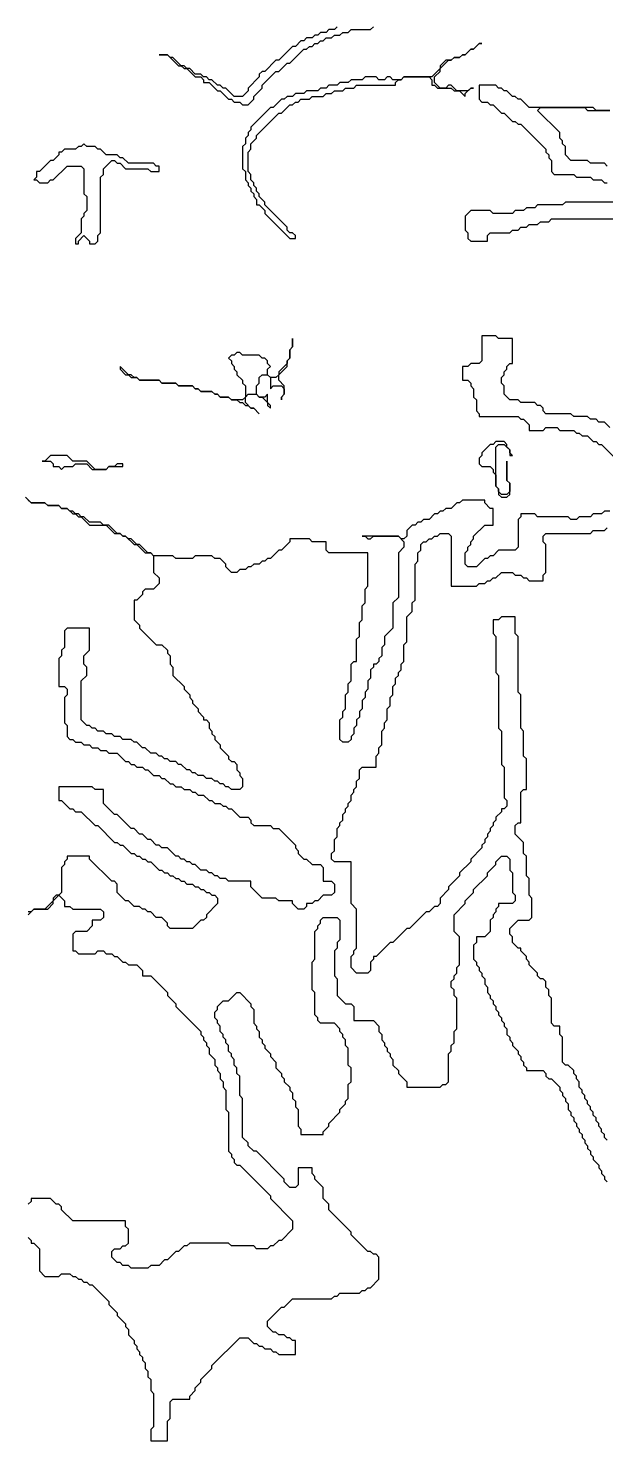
# Model space of a CAD drawing. Header units: metres. Extents: x 0 to 100, y 0 to 141.
# Drawn here: x 69.68 to 74.86, y 0.03 to 12.71 of the extents above; entities that cross this region are included whole.
import ezdxf

# ---------------------------------------------------------------- set-up
doc = ezdxf.new("R2010")
doc.units = ezdxf.units.M

msp = doc.modelspace()

# ---------------------------------------------------------------- linework, layer by layer
for points in [[(72.45, 12.725), (72.425, 12.7), (72.375, 12.7), (72.35, 12.675), (72.3, 12.675), (72.275, 12.65), (72.25, 12.65), (72.225, 12.625), (72.175, 12.625), (72.15, 12.6), (72.125, 12.6), (72.075, 12.55), (72.05, 12.55), (71.925, 12.425), (71.9, 12.425), (71.8, 12.325), (71.775, 12.325), (71.75, 12.3), (71.75, 12.275), (71.65, 12.175), (71.65, 12.15), (71.6, 12.1), (71.525, 12.1), (71.45, 12.175), (71.425, 12.175), (71.4, 12.2), (71.375, 12.2), (71.325, 12.25), (71.3, 12.25), (71.275, 12.275), (71.25, 12.275), (71.225, 12.3), (71.175, 12.3), (71.125, 12.35), (71.1, 12.35), (71.075, 12.375), (71.05, 12.375), (70.975, 12.45), (70.95, 12.45), (70.925, 12.475), (70.85, 12.475), (70.925, 12.475), (71.025, 12.375), (71.05, 12.375), (71.075, 12.35), (71.1, 12.35), (71.175, 12.275), (71.225, 12.275), (71.25, 12.25), (71.25, 12.225), (71.3, 12.225), (71.375, 12.15), (71.4, 12.15), (71.475, 12.075), (71.5, 12.075), (71.525, 12.05), (71.575, 12.05), (71.6, 12.025), (71.65, 12.025), (71.7, 12.075), (71.7, 12.1), (71.775, 12.175), (71.775, 12.2), (71.9, 12.325), (71.925, 12.325), (72, 12.4), (72.025, 12.4), (72.15, 12.525), (72.175, 12.525), (72.2, 12.55), (72.225, 12.55), (72.25, 12.575), (72.275, 12.575), (72.3, 12.6), (72.325, 12.6), (72.35, 12.625), (72.4, 12.625), (72.425, 12.65), (72.475, 12.65), (72.5, 12.675), (72.55, 12.675), (72.575, 12.7), (72.75, 12.7), (72.775, 12.725)], [(74.9, 11.975), (74.775, 11.975), (74.75, 12), (74.175, 12), (74.1, 12.075), (74.075, 12.075), (74.05, 12.1), (74.025, 12.1), (73.975, 12.15), (73.95, 12.15), (73.925, 12.175), (73.9, 12.175), (73.875, 12.2), (73.725, 12.2), (73.725, 12.075), (73.75, 12.05), (73.8, 12.05), (73.825, 12.025), (73.85, 12.025), (73.925, 11.95), (73.95, 11.95), (74.025, 11.875), (74.05, 11.875), (74.075, 11.85), (74.1, 11.85), (74.325, 11.625), (74.325, 11.6), (74.35, 11.575), (74.35, 11.55), (74.375, 11.525), (74.375, 11.425), (74.4, 11.4), (74.575, 11.4), (74.6, 11.375), (74.725, 11.375), (74.75, 11.35), (74.825, 11.35), (74.85, 11.325), (74.875, 11.325)], [(74.875, 11.475), (74.85, 11.5), (74.725, 11.5), (74.7, 11.525), (74.55, 11.525), (74.5, 11.575), (74.5, 11.65), (74.475, 11.675), (74.475, 11.7), (74.45, 11.725), (74.45, 11.775), (74.25, 11.975), (74.275, 12), (74.675, 12), (74.7, 11.975), (74.9, 11.975)], [(75.025, 11.15), (74.5, 11.15), (74.475, 11.125), (74.25, 11.125), (74.225, 11.1), (74.15, 11.1), (74.125, 11.075), (74.05, 11.075), (74.025, 11.05), (73.85, 11.05), (73.825, 11.075), (73.65, 11.075), (73.6, 11.025), (73.6, 10.9), (73.625, 10.875), (73.625, 10.825), (73.65, 10.8), (73.8, 10.8), (73.8, 10.85), (73.825, 10.875), (74, 10.875), (74.025, 10.9), (74.075, 10.9), (74.1, 10.925), (74.15, 10.925), (74.175, 10.95), (74.25, 10.95), (74.275, 10.975), (74.35, 10.975), (74.375, 11), (75.1, 11)], [(74.9, 9.125), (74.85, 9.175), (74.8, 9.175), (74.775, 9.2), (74.725, 9.2), (74.7, 9.225), (74.575, 9.225), (74.55, 9.25), (74.325, 9.25), (74.3, 9.275), (74.3, 9.3), (74.275, 9.325), (74.25, 9.325), (74.225, 9.35), (74.1, 9.35), (74.075, 9.375), (74, 9.375), (73.95, 9.425), (73.95, 9.5), (73.925, 9.525), (73.925, 9.575), (73.95, 9.6), (73.95, 9.625), (73.975, 9.65), (73.975, 9.675), (74, 9.7), (74.025, 9.7), (74.025, 9.925), (73.9, 9.925), (73.875, 9.95), (73.75, 9.95), (73.75, 9.725), (73.725, 9.7), (73.65, 9.7), (73.625, 9.675), (73.575, 9.675), (73.575, 9.55), (73.625, 9.55), (73.65, 9.525), (73.65, 9.5), (73.675, 9.475), (73.675, 9.4), (73.7, 9.375), (73.7, 9.275), (73.725, 9.25), (73.725, 9.225), (74.075, 9.225), (74.1, 9.2), (74.125, 9.2), (74.175, 9.15), (74.175, 9.1), (74.3, 9.1), (74.325, 9.125), (74.425, 9.125), (74.45, 9.1), (74.575, 9.1), (74.6, 9.075), (74.625, 9.075), (74.65, 9.05), (74.7, 9.05), (74.75, 9), (74.775, 9), (74.8, 8.975), (74.825, 8.975), (75.05, 8.75)], [(74.9, 8.375), (74.85, 8.375), (74.825, 8.35), (74.75, 8.35), (74.725, 8.325), (74.625, 8.325), (74.6, 8.3), (74.55, 8.3), (74.525, 8.325), (74.25, 8.325), (74.225, 8.35), (74.1, 8.35), (74.1, 8.325), (74.075, 8.3), (74.075, 8.05), (74.05, 8.025), (73.9, 8.025), (73.85, 7.975), (73.825, 7.975), (73.8, 7.95), (73.775, 7.95), (73.7, 7.875), (73.625, 7.875), (73.6, 7.9), (73.6, 8), (73.625, 8.025), (73.625, 8.05), (73.65, 8.075), (73.65, 8.1), (73.675, 8.125), (73.675, 8.15), (73.775, 8.25), (73.85, 8.25), (73.85, 8.4), (73.825, 8.4), (73.775, 8.45), (73.775, 8.475), (73.575, 8.475), (73.55, 8.45), (73.525, 8.45), (73.475, 8.4), (73.425, 8.4), (73.4, 8.375), (73.375, 8.375), (73.35, 8.35), (73.325, 8.35), (73.275, 8.3), (73.225, 8.3), (73.2, 8.275), (73.175, 8.275), (73.15, 8.25), (73.125, 8.25), (73.075, 8.2), (73.075, 8.15), (73.05, 8.125), (73.025, 8.125), (73, 8.15), (72.675, 8.15), (72.7, 8.15), (72.725, 8.125), (72.75, 8.125), (72.775, 8.15), (73, 8.15), (73.05, 8.1), (73.05, 8.05), (73, 8), (73, 7.6), (72.95, 7.55), (72.95, 7.325), (72.875, 7.25), (72.875, 7.175), (72.85, 7.15), (72.85, 7.075), (72.825, 7.05), (72.825, 7.025), (72.8, 7), (72.775, 7), (72.775, 6.975), (72.75, 6.95), (72.75, 6.875), (72.725, 6.85), (72.725, 6.775), (72.7, 6.75), (72.7, 6.7), (72.675, 6.675), (72.675, 6.6), (72.65, 6.575), (72.65, 6.525), (72.625, 6.5), (72.625, 6.45), (72.6, 6.425), (72.6, 6.375), (72.575, 6.35), (72.575, 6.325), (72.55, 6.3), (72.5, 6.3), (72.475, 6.325), (72.475, 6.5), (72.5, 6.525), (72.5, 6.575), (72.525, 6.6), (72.525, 6.725), (72.55, 6.75), (72.55, 6.825), (72.575, 6.85), (72.575, 7), (72.6, 7.025), (72.625, 7.025), (72.625, 7.225), (72.65, 7.25), (72.65, 7.375), (72.675, 7.4), (72.675, 7.525), (72.7, 7.55), (72.7, 7.675), (72.725, 7.7), (72.725, 8), (72.375, 8), (72.35, 8.025), (72.35, 8.1), (72.225, 8.1), (72.2, 8.125), (72.025, 8.125), (72.025, 8.1), (71.95, 8.025), (71.925, 8.025), (71.85, 7.95), (71.825, 7.95), (71.8, 7.925), (71.775, 7.925), (71.75, 7.9), (71.7, 7.9), (71.675, 7.875), (71.65, 7.875), (71.625, 7.85), (71.575, 7.85), (71.55, 7.825), (71.5, 7.825), (71.45, 7.875), (71.45, 7.9), (71.4, 7.95), (71.35, 7.95), (71.325, 7.975), (71.175, 7.975), (71.15, 7.95), (71, 7.95), (70.975, 7.975), (70.8, 7.975), (70.775, 8), (70.75, 8), (70.675, 8.075), (70.65, 8.075), (70.6, 8.125), (70.575, 8.125), (70.55, 8.15), (70.525, 8.15), (70.5, 8.175), (70.475, 8.175), (70.4, 8.25), (70.35, 8.25), (70.325, 8.275), (70.225, 8.275), (70.175, 8.325), (70.15, 8.325), (70.125, 8.35), (70.1, 8.35), (70.075, 8.375), (70.05, 8.375), (70.025, 8.4), (69.975, 8.4), (69.95, 8.425), (69.85, 8.425), (69.825, 8.45), (69.7, 8.45), (69.65, 8.5)], [(69.675, 8.475), (69.7, 8.45), (69.825, 8.45), (69.85, 8.425), (69.95, 8.425), (69.975, 8.4), (70.025, 8.4), (70.075, 8.35), (70.1, 8.35), (70.125, 8.325), (70.15, 8.325), (70.225, 8.25), (70.375, 8.25), (70.45, 8.175), (70.5, 8.175), (70.525, 8.15), (70.55, 8.15), (70.625, 8.075), (70.65, 8.075), (70.725, 8), (70.775, 8), (70.8, 7.975), (70.8, 7.825), (70.85, 7.775), (70.85, 7.725), (70.8, 7.675), (70.725, 7.675), (70.7, 7.65), (70.7, 7.625), (70.65, 7.575), (70.625, 7.575), (70.625, 7.4), (70.675, 7.35), (70.675, 7.325), (70.825, 7.175), (70.875, 7.175), (70.925, 7.125), (70.925, 7.1), (70.95, 7.075), (70.95, 7), (70.975, 6.975), (70.975, 6.9), (71.075, 6.8), (71.075, 6.775), (71.125, 6.725), (71.125, 6.7), (71.15, 6.675), (71.15, 6.65), (71.2, 6.6), (71.2, 6.575), (71.25, 6.525), (71.25, 6.5), (71.275, 6.5), (71.3, 6.475), (71.3, 6.425), (71.325, 6.4), (71.325, 6.375), (71.35, 6.35), (71.35, 6.325), (71.4, 6.275), (71.4, 6.25), (71.475, 6.175), (71.475, 6.15), (71.5, 6.125), (71.525, 6.125), (71.55, 6.1), (71.55, 6.05), (71.575, 6.025), (71.575, 6), (71.6, 5.975), (71.6, 5.9), (71.575, 5.875), (71.5, 5.875), (71.475, 5.9), (71.45, 5.9), (71.425, 5.925), (71.4, 5.925), (71.375, 5.95), (71.35, 5.95), (71.325, 5.975), (71.275, 5.975), (71.25, 6), (71.2, 6), (71.175, 6.025), (71.15, 6.025), (71.125, 6.05), (71.1, 6.05), (71.05, 6.1), (71.025, 6.1), (71, 6.125), (70.95, 6.125), (70.925, 6.15), (70.9, 6.15), (70.875, 6.175), (70.85, 6.175), (70.825, 6.2), (70.775, 6.2), (70.725, 6.25), (70.7, 6.25), (70.65, 6.3), (70.625, 6.3), (70.6, 6.325), (70.525, 6.325), (70.5, 6.35), (70.45, 6.35), (70.425, 6.375), (70.375, 6.375), (70.35, 6.4), (70.3, 6.4), (70.275, 6.425), (70.25, 6.425), (70.225, 6.45), (70.2, 6.45), (70.15, 6.5), (70.15, 6.85), (70.2, 6.9), (70.2, 6.975), (70.175, 7), (70.175, 7.075), (70.225, 7.125), (70.225, 7.325), (70.025, 7.325), (70, 7.3), (70, 7.15), (69.975, 7.125), (69.975, 7.075), (69.95, 7.05), (69.95, 6.8), (70, 6.8), (70.025, 6.775), (70.025, 6.725), (70, 6.7), (70, 6.475), (70.025, 6.45), (70.025, 6.35), (70.05, 6.325), (70.075, 6.325), (70.1, 6.3), (70.15, 6.3), (70.175, 6.275), (70.225, 6.275), (70.25, 6.25), (70.3, 6.25), (70.325, 6.225), (70.375, 6.225), (70.4, 6.2), (70.475, 6.2), (70.55, 6.125), (70.575, 6.125), (70.6, 6.1), (70.625, 6.1), (70.65, 6.075), (70.7, 6.075), (70.725, 6.05), (70.75, 6.05), (70.8, 6), (70.85, 6), (70.875, 5.975), (70.9, 5.975), (70.95, 5.925), (70.975, 5.925), (71, 5.9), (71.05, 5.9), (71.075, 5.875), (71.125, 5.875), (71.15, 5.85), (71.175, 5.85), (71.2, 5.825), (71.25, 5.825), (71.3, 5.775), (71.325, 5.775), (71.35, 5.75), (71.4, 5.75), (71.425, 5.725), (71.45, 5.725), (71.475, 5.7), (71.5, 5.7), (71.575, 5.625), (71.65, 5.625), (71.675, 5.6), (71.675, 5.575), (71.7, 5.55), (71.85, 5.55), (71.875, 5.525), (71.925, 5.525), (72.075, 5.375), (72.075, 5.35), (72.1, 5.325), (72.1, 5.3), (72.15, 5.25), (72.175, 5.25), (72.225, 5.2), (72.3, 5.2), (72.325, 5.175), (72.325, 5.05), (72.4, 5.05), (72.425, 5.025), (72.425, 4.95), (72.4, 4.925), (72.325, 4.925), (72.275, 4.875), (72.25, 4.875), (72.225, 4.85), (72.175, 4.85), (72.175, 4.825), (72.15, 4.8), (72.1, 4.8), (72.05, 4.85), (72.05, 4.875), (71.925, 4.875), (71.9, 4.9), (71.775, 4.9), (71.675, 5), (71.675, 5.05), (71.475, 5.05), (71.45, 5.075), (71.4, 5.075), (71.375, 5.1), (71.35, 5.1), (71.325, 5.125), (71.3, 5.125), (71.275, 5.15), (71.225, 5.15), (71.175, 5.2), (71.15, 5.2), (71.125, 5.225), (71.1, 5.225), (71.075, 5.25), (71.05, 5.25), (71.025, 5.275), (71, 5.275), (70.925, 5.35), (70.875, 5.35), (70.85, 5.375), (70.825, 5.375), (70.775, 5.425), (70.75, 5.425), (70.7, 5.475), (70.675, 5.475), (70.625, 5.525), (70.6, 5.525), (70.475, 5.65), (70.45, 5.65), (70.35, 5.75), (70.35, 5.875), (70.275, 5.875), (70.25, 5.9), (69.95, 5.9), (69.95, 5.775), (69.975, 5.775), (70.05, 5.7), (70.075, 5.7), (70.1, 5.675), (70.15, 5.675), (70.275, 5.55), (70.3, 5.55), (70.45, 5.4), (70.475, 5.4), (70.5, 5.375), (70.525, 5.375), (70.6, 5.3), (70.625, 5.3), (70.65, 5.275), (70.675, 5.275), (70.7, 5.25), (70.725, 5.25), (70.75, 5.225), (70.775, 5.225), (70.85, 5.15), (70.875, 5.15), (70.9, 5.125), (70.925, 5.125), (70.95, 5.1), (70.975, 5.1), (71, 5.075), (71.025, 5.075), (71.05, 5.05), (71.075, 5.05), (71.1, 5.025), (71.15, 5.025), (71.175, 5), (71.2, 5), (71.225, 4.975), (71.25, 4.975), (71.275, 4.95), (71.3, 4.95), (71.325, 4.925), (71.35, 4.925), (71.375, 4.9), (71.375, 4.85), (71.275, 4.75), (71.275, 4.725), (71.25, 4.7), (71.225, 4.7), (71.15, 4.625), (70.95, 4.625), (70.925, 4.65), (70.925, 4.675), (70.875, 4.725), (70.825, 4.725), (70.775, 4.775), (70.75, 4.775), (70.725, 4.8), (70.7, 4.8), (70.675, 4.825), (70.625, 4.825), (70.575, 4.875), (70.55, 4.875), (70.475, 4.95), (70.475, 5.025), (70.45, 5.05), (70.425, 5.05), (70.225, 5.25), (70.225, 5.275), (70.025, 5.275), (70.025, 5.25), (70, 5.225), (70, 5.2), (69.975, 5.175), (69.975, 4.95), (69.95, 4.925), (69.925, 4.925), (69.9, 4.9), (69.9, 4.875), (69.825, 4.8), (69.725, 4.8), (69.7, 4.775), (69.675, 4.775)], [(74.875, 2.725), (74.85, 2.75), (74.85, 2.775), (74.825, 2.8), (74.825, 2.825), (74.8, 2.85), (74.8, 2.875), (74.775, 2.9), (74.775, 2.925), (74.75, 2.95), (74.75, 2.975), (74.725, 3), (74.725, 3.025), (74.7, 3.05), (74.7, 3.075), (74.675, 3.1), (74.675, 3.125), (74.65, 3.15), (74.65, 3.175), (74.625, 3.2), (74.625, 3.25), (74.6, 3.275), (74.6, 3.3), (74.575, 3.325), (74.575, 3.35), (74.525, 3.4), (74.5, 3.4), (74.475, 3.425), (74.475, 3.65), (74.45, 3.675), (74.45, 3.75), (74.4, 3.75), (74.375, 3.775), (74.375, 4), (74.35, 4.025), (74.35, 4.075), (74.325, 4.1), (74.325, 4.15), (74.3, 4.175), (74.275, 4.175), (74.25, 4.2), (74.25, 4.225), (74.175, 4.3), (74.175, 4.325), (74.15, 4.35), (74.15, 4.375), (74.1, 4.425), (74.1, 4.45), (74.075, 4.45), (74.025, 4.5), (74.025, 4.55), (74, 4.575), (74, 4.625), (74.075, 4.7), (74.175, 4.7), (74.2, 4.725), (74.2, 4.9), (74.175, 4.925), (74.175, 5.075), (74.15, 5.1), (74.15, 5.275), (74.125, 5.3), (74.125, 5.4), (74.05, 5.475), (74.05, 5.55), (74.075, 5.575), (74.1, 5.575), (74.1, 5.85), (74.125, 5.875), (74.15, 5.875), (74.15, 6.15), (74.125, 6.175), (74.125, 6.4), (74.1, 6.425), (74.1, 6.725), (74.075, 6.75), (74.075, 7.25), (74.05, 7.275), (74.05, 7.425), (73.925, 7.425), (73.9, 7.4), (73.85, 7.4), (73.85, 7.275), (73.875, 7.25), (73.875, 6.925), (73.9, 6.9), (73.9, 6.425), (73.925, 6.4), (73.925, 6.1), (73.95, 6.075), (73.95, 5.8), (73.975, 5.775), (73.975, 5.725), (73.95, 5.7), (73.925, 5.7), (73.925, 5.675), (73.875, 5.625), (73.875, 5.6), (73.85, 5.575), (73.85, 5.55), (73.825, 5.525), (73.825, 5.5), (73.8, 5.475), (73.8, 5.45), (73.775, 5.425), (73.775, 5.4), (73.75, 5.375), (73.75, 5.35), (73.65, 5.25), (73.65, 5.225), (73.55, 5.125), (73.55, 5.1), (73.45, 5), (73.45, 4.975), (73.375, 4.9), (73.375, 4.85), (73.35, 4.825), (73.325, 4.825), (73.275, 4.775), (73.25, 4.775), (73.1, 4.625), (73.075, 4.625), (72.95, 4.5), (72.925, 4.5), (72.8, 4.375), (72.775, 4.375), (72.775, 4.35), (72.75, 4.325), (72.75, 4.25), (72.725, 4.225), (72.625, 4.225), (72.575, 4.275), (72.575, 4.375), (72.6, 4.4), (72.6, 4.425), (72.625, 4.45), (72.625, 4.8), (72.575, 4.85), (72.575, 5.225), (72.425, 5.225), (72.4, 5.25), (72.4, 5.3), (72.425, 5.325), (72.425, 5.425), (72.45, 5.45), (72.45, 5.525), (72.475, 5.55), (72.475, 5.575), (72.5, 5.6), (72.5, 5.65), (72.525, 5.675), (72.525, 5.7), (72.55, 5.725), (72.55, 5.75), (72.575, 5.775), (72.575, 5.825), (72.6, 5.85), (72.6, 5.875), (72.625, 5.9), (72.625, 5.95), (72.65, 5.975), (72.65, 6.05), (72.675, 6.075), (72.8, 6.075), (72.8, 6.175), (72.825, 6.2), (72.825, 6.25), (72.85, 6.275), (72.85, 6.4), (72.875, 6.425), (72.875, 6.475), (72.9, 6.5), (72.9, 6.6), (72.925, 6.625), (72.925, 6.7), (72.95, 6.725), (72.95, 6.8), (72.975, 6.825), (72.975, 6.875), (73, 6.9), (73, 6.925), (73.025, 6.95), (73.025, 7), (73.05, 7.025), (73.05, 7.175), (73.075, 7.2), (73.075, 7.425), (73.125, 7.475), (73.125, 7.55), (73.15, 7.575), (73.15, 7.9), (73.175, 7.925), (73.175, 8), (73.2, 8.025), (73.2, 8.075), (73.225, 8.1), (73.25, 8.1), (73.275, 8.125), (73.3, 8.125), (73.325, 8.15), (73.35, 8.15), (73.375, 8.175), (73.45, 8.175), (73.475, 8.15), (73.475, 7.7), (73.7, 7.7), (73.725, 7.725), (73.775, 7.725), (73.8, 7.75), (73.825, 7.75), (73.85, 7.775), (73.875, 7.775), (73.925, 7.825), (74.025, 7.825), (74.05, 7.8), (74.1, 7.8), (74.125, 7.775), (74.15, 7.775), (74.175, 7.75), (74.3, 7.75), (74.3, 7.8), (74.325, 7.825), (74.325, 8.075), (74.3, 8.1), (74.3, 8.15), (74.325, 8.175), (74.725, 8.175), (74.75, 8.2), (74.85, 8.2), (74.875, 8.225)], [(69.675, 1.85), (69.7, 1.825), (69.7, 1.8), (69.725, 1.8), (69.775, 1.75), (69.775, 1.55), (69.825, 1.5), (69.95, 1.5), (69.975, 1.525), (70.05, 1.525), (70.075, 1.5), (70.1, 1.5), (70.125, 1.475), (70.15, 1.475), (70.175, 1.45), (70.2, 1.45), (70.225, 1.425), (70.25, 1.425), (70.4, 1.275), (70.4, 1.25), (70.475, 1.175), (70.475, 1.15), (70.55, 1.075), (70.55, 1.05), (70.575, 1.025), (70.575, 0.975), (70.625, 0.925), (70.625, 0.9), (70.65, 0.875), (70.65, 0.85), (70.675, 0.825), (70.675, 0.8), (70.7, 0.775), (70.7, 0.75), (70.725, 0.725), (70.725, 0.675), (70.75, 0.65), (70.75, 0.6), (70.775, 0.575), (70.775, 0.475), (70.8, 0.45), (70.8, 0.15), (70.775, 0.125), (70.775, 0.025), (70.925, 0.025), (70.925, 0.2), (70.95, 0.225), (70.95, 0.375), (70.975, 0.4), (71.125, 0.4), (71.125, 0.425), (71.175, 0.475), (71.175, 0.5), (71.225, 0.55), (71.225, 0.575), (71.325, 0.675), (71.325, 0.7), (71.575, 0.95), (71.65, 0.95), (71.7, 0.9), (71.725, 0.9), (71.75, 0.875), (71.775, 0.875), (71.8, 0.85), (71.85, 0.85), (71.875, 0.825), (71.9, 0.825), (71.925, 0.8), (72.075, 0.8), (72.075, 0.925), (72.05, 0.925), (72.025, 0.95), (72, 0.95), (71.975, 0.975), (71.925, 0.975), (71.9, 1), (71.875, 1), (71.825, 1.05), (71.825, 1.1), (71.95, 1.225), (71.975, 1.225), (72.05, 1.3), (72.4, 1.3), (72.425, 1.325), (72.45, 1.325), (72.475, 1.35), (72.65, 1.35), (72.675, 1.375), (72.7, 1.375), (72.725, 1.4), (72.75, 1.4), (72.825, 1.475), (72.825, 1.675), (72.8, 1.7), (72.775, 1.7), (72.75, 1.725), (72.725, 1.725), (72.575, 1.875), (72.575, 1.9), (72.375, 2.1), (72.375, 2.15), (72.325, 2.2), (72.325, 2.3), (72.25, 2.375), (72.25, 2.4), (72.225, 2.425), (72.225, 2.475), (72.1, 2.475), (72.1, 2.325), (72.075, 2.3), (72.025, 2.3), (71.975, 2.35), (71.975, 2.375), (71.725, 2.625), (71.7, 2.625), (71.65, 2.675), (71.65, 2.7), (71.6, 2.75), (71.6, 3.1), (71.575, 3.125), (71.575, 3.3), (71.55, 3.325), (71.55, 3.375), (71.525, 3.4), (71.525, 3.45), (71.5, 3.475), (71.5, 3.5), (71.475, 3.525), (71.475, 3.575), (71.45, 3.6), (71.45, 3.625), (71.425, 3.65), (71.425, 3.675), (71.4, 3.7), (71.4, 3.75), (71.375, 3.775), (71.375, 3.8), (71.35, 3.825), (71.35, 3.875), (71.375, 3.9), (71.375, 3.925), (71.425, 3.975), (71.475, 3.975), (71.55, 4.05), (71.575, 4.05), (71.675, 3.95), (71.675, 3.925), (71.7, 3.9), (71.7, 3.775), (71.725, 3.75), (71.725, 3.725), (71.75, 3.7), (71.75, 3.65), (71.775, 3.625), (71.775, 3.6), (71.8, 3.575), (71.8, 3.55), (71.85, 3.5), (71.85, 3.475), (71.9, 3.425), (71.9, 3.375), (71.95, 3.325), (71.95, 3.3), (71.975, 3.275), (71.975, 3.25), (72.025, 3.2), (72.025, 3.175), (72.05, 3.15), (72.05, 3.1), (72.075, 3.075), (72.075, 3.025), (72.1, 3), (72.1, 2.85), (72.125, 2.825), (72.125, 2.775), (72.325, 2.775), (72.325, 2.8), (72.375, 2.85), (72.375, 2.875), (72.475, 2.975), (72.475, 3), (72.525, 3.05), (72.525, 3.075), (72.55, 3.1), (72.55, 3.225), (72.575, 3.25), (72.575, 3.375), (72.55, 3.4), (72.55, 3.55), (72.525, 3.575), (72.525, 3.625), (72.5, 3.65), (72.5, 3.675), (72.475, 3.7), (72.475, 3.725), (72.425, 3.775), (72.3, 3.775), (72.275, 3.8), (72.275, 3.825), (72.25, 3.85), (72.25, 4.05), (72.225, 4.075), (72.225, 4.325), (72.25, 4.35), (72.25, 4.6), (72.275, 4.625), (72.275, 4.65), (72.3, 4.675), (72.3, 4.7), (72.325, 4.725), (72.45, 4.725), (72.475, 4.7), (72.475, 4.525), (72.45, 4.5), (72.45, 4.45), (72.425, 4.425), (72.425, 4.2), (72.45, 4.175), (72.45, 4.025), (72.525, 3.95), (72.575, 3.95), (72.6, 3.925), (72.6, 3.8), (72.775, 3.8), (72.825, 3.75), (72.825, 3.7), (72.85, 3.675), (72.85, 3.625), (72.875, 3.6), (72.875, 3.575), (72.9, 3.55), (72.9, 3.525), (72.925, 3.5), (72.925, 3.475), (72.95, 3.45), (72.95, 3.4), (73, 3.35), (73, 3.325), (73.075, 3.25), (73.075, 3.2), (73.375, 3.2), (73.4, 3.225), (73.425, 3.225), (73.45, 3.25), (73.45, 3.5), (73.475, 3.525), (73.475, 3.575), (73.5, 3.6), (73.5, 3.7), (73.525, 3.725), (73.525, 4), (73.5, 4.025), (73.5, 4.075), (73.475, 4.1), (73.475, 4.15), (73.5, 4.175), (73.5, 4.2), (73.525, 4.225), (73.525, 4.275), (73.55, 4.3), (73.55, 4.55), (73.5, 4.6), (73.5, 4.75), (73.6, 4.85), (73.6, 4.875), (73.675, 4.95), (73.675, 4.975), (73.8, 5.1), (73.8, 5.125), (73.875, 5.2), (73.875, 5.225), (73.925, 5.275), (73.975, 5.275), (74, 5.25), (74, 5.15), (74.025, 5.125), (74.025, 4.95), (74.05, 4.925), (74.05, 4.875), (74.025, 4.85), (73.9, 4.85), (73.9, 4.825), (73.875, 4.8), (73.875, 4.775), (73.85, 4.75), (73.85, 4.725), (73.825, 4.7), (73.825, 4.6), (73.775, 4.55), (73.7, 4.55), (73.7, 4.5), (73.675, 4.475), (73.675, 4.35), (73.7, 4.325), (73.7, 4.3), (73.725, 4.275), (73.725, 4.25), (73.75, 4.225), (73.75, 4.2), (73.775, 4.175), (73.775, 4.125), (73.8, 4.1), (73.8, 4.05), (73.825, 4.025), (73.825, 4), (73.85, 3.975), (73.85, 3.95), (73.875, 3.925), (73.875, 3.9), (73.9, 3.875), (73.9, 3.85), (73.925, 3.825), (73.925, 3.8), (73.95, 3.775), (73.95, 3.75), (73.975, 3.725), (73.975, 3.675), (74, 3.65), (74, 3.625), (74.025, 3.6), (74.025, 3.575), (74.075, 3.525), (74.075, 3.5), (74.1, 3.475), (74.1, 3.45), (74.125, 3.425), (74.125, 3.4), (74.15, 3.375), (74.15, 3.35), (74.3, 3.35), (74.325, 3.325), (74.325, 3.3), (74.35, 3.275), (74.375, 3.275), (74.45, 3.2), (74.45, 3.175), (74.475, 3.15), (74.475, 3.125), (74.5, 3.1), (74.5, 3.075), (74.525, 3.05), (74.525, 3), (74.55, 2.975), (74.55, 2.95), (74.575, 2.925), (74.575, 2.9), (74.6, 2.875), (74.6, 2.85), (74.625, 2.825), (74.625, 2.8), (74.65, 2.775), (74.65, 2.75), (74.675, 2.725), (74.675, 2.7), (74.7, 2.675), (74.7, 2.65), (74.725, 2.625), (74.725, 2.6), (74.75, 2.575), (74.75, 2.55), (74.8, 2.5), (74.8, 2.475), (74.825, 2.45), (74.825, 2.425), (74.85, 2.4), (74.85, 2.375), (74.875, 2.35)], [(69.675, 4.75), (69.725, 4.8), (69.85, 4.8), (69.9, 4.85), (69.9, 4.875), (69.95, 4.925), (70, 4.875), (70, 4.825), (70.05, 4.825), (70.075, 4.8), (70.325, 4.8), (70.35, 4.775), (70.35, 4.725), (70.325, 4.7), (70.25, 4.7), (70.25, 4.65), (70.2, 4.6), (70.1, 4.6), (70.075, 4.575), (70.075, 4.425), (70.1, 4.425), (70.125, 4.4), (70.275, 4.4), (70.3, 4.425), (70.35, 4.425), (70.375, 4.4), (70.425, 4.4), (70.45, 4.375), (70.475, 4.375), (70.525, 4.325), (70.55, 4.325), (70.575, 4.3), (70.65, 4.3), (70.7, 4.25), (70.7, 4.2), (70.775, 4.2), (70.925, 4.05), (70.925, 4.025), (71, 3.95), (71, 3.925), (71.225, 3.7), (71.225, 3.675), (71.25, 3.65), (71.25, 3.625), (71.275, 3.6), (71.275, 3.575), (71.3, 3.55), (71.3, 3.5), (71.35, 3.45), (71.35, 3.4), (71.375, 3.375), (71.375, 3.35), (71.4, 3.325), (71.4, 3.275), (71.425, 3.25), (71.425, 3.2), (71.45, 3.175), (71.45, 3), (71.475, 2.975), (71.475, 2.625), (71.5, 2.6), (71.5, 2.575), (71.525, 2.55), (71.525, 2.525), (71.55, 2.5), (71.575, 2.5), (71.85, 2.225), (71.85, 2.2), (72.05, 2), (72.05, 1.925), (71.95, 1.825), (71.925, 1.825), (71.875, 1.775), (71.85, 1.775), (71.825, 1.75), (71.725, 1.75), (71.7, 1.775), (71.5, 1.775), (71.475, 1.8), (71.125, 1.8), (71.1, 1.775), (71.075, 1.775), (71.025, 1.725), (71, 1.725), (70.925, 1.65), (70.9, 1.65), (70.85, 1.6), (70.775, 1.6), (70.75, 1.575), (70.6, 1.575), (70.575, 1.6), (70.525, 1.6), (70.5, 1.625), (70.475, 1.625), (70.425, 1.675), (70.425, 1.725), (70.45, 1.75), (70.5, 1.75), (70.525, 1.775), (70.55, 1.775), (70.575, 1.8), (70.575, 1.925), (70.55, 1.95), (70.55, 2), (70.075, 2), (69.975, 2.1), (69.975, 2.125), (69.95, 2.15), (69.925, 2.15), (69.875, 2.2), (69.7, 2.2), (69.7, 2.175), (69.675, 2.15)]]:
    msp.add_lwpolyline(points)
for points in [[(73.725, 12.575), (73.675, 12.525), (73.65, 12.525), (73.6, 12.475), (73.575, 12.475), (73.55, 12.45), (73.5, 12.45), (73.475, 12.425), (73.425, 12.425), (73.375, 12.375), (73.375, 12.35), (73.3, 12.275), (73.05, 12.275), (73.025, 12.25), (72.95, 12.25), (72.925, 12.275), (72.9, 12.275), (72.875, 12.25), (72.825, 12.25), (72.8, 12.275), (72.7, 12.275), (72.675, 12.25), (72.575, 12.25), (72.55, 12.225), (72.475, 12.225), (72.45, 12.2), (72.375, 12.2), (72.35, 12.175), (72.3, 12.175), (72.275, 12.15), (72.175, 12.15), (72.15, 12.125), (72.075, 12.125), (72.05, 12.1), (72, 12.1), (71.975, 12.075), (71.95, 12.075), (71.875, 12), (71.85, 12), (71.675, 11.825), (71.675, 11.8), (71.65, 11.775), (71.65, 11.75), (71.625, 11.725), (71.625, 11.675), (71.6, 11.65), (71.6, 11.45), (71.625, 11.425), (71.625, 11.35), (71.65, 11.325), (71.65, 11.3), (71.675, 11.275), (71.675, 11.25), (71.7, 11.225), (71.7, 11.2), (71.725, 11.175), (71.725, 11.125), (71.75, 11.125), (71.8, 11.075), (71.8, 11.05), (72.025, 10.825), (72.075, 10.825), (72.075, 10.85), (72.05, 10.875), (72.025, 10.875), (72, 10.9), (72, 10.925), (71.8, 11.125), (71.8, 11.15), (71.75, 11.2), (71.75, 11.225), (71.725, 11.25), (71.725, 11.275), (71.7, 11.3), (71.7, 11.325), (71.675, 11.35), (71.675, 11.4), (71.65, 11.425), (71.65, 11.6), (71.675, 11.625), (71.675, 11.675), (71.725, 11.725), (71.725, 11.75), (71.925, 11.95), (71.95, 11.95), (72.025, 12.025), (72.05, 12.025), (72.075, 12.05), (72.1, 12.05), (72.125, 12.075), (72.2, 12.075), (72.225, 12.1), (72.325, 12.1), (72.35, 12.125), (72.4, 12.125), (72.425, 12.15), (72.5, 12.15), (72.525, 12.175), (72.6, 12.175), (72.625, 12.2), (72.975, 12.2), (72.975, 12.225), (73, 12.25), (73.025, 12.25), (73.05, 12.275), (73.275, 12.275), (73.3, 12.25), (73.3, 12.2), (73.325, 12.2), (73.35, 12.175), (73.475, 12.175), (73.5, 12.15), (73.55, 12.15), (73.6, 12.1), (73.6, 12.125), (73.65, 12.175), (73.675, 12.175), (73.65, 12.175), (73.625, 12.15), (73.525, 12.15), (73.475, 12.2), (73.45, 12.2), (73.425, 12.175), (73.375, 12.175), (73.325, 12.225), (73.325, 12.275), (73.375, 12.325), (73.375, 12.35), (73.45, 12.425), (73.475, 12.425), (73.5, 12.45), (73.55, 12.45), (73.575, 12.475), (73.6, 12.475), (73.65, 12.525), (73.675, 12.525), (73.725, 12.575), (73.75, 12.575)], [(70.175, 11.675), (70.15, 11.65), (70.125, 11.65), (70.1, 11.625), (70, 11.625), (69.975, 11.6), (69.95, 11.6), (69.95, 11.575), (69.9, 11.525), (69.875, 11.525), (69.775, 11.425), (69.75, 11.425), (69.75, 11.375), (69.725, 11.35), (69.75, 11.35), (69.775, 11.325), (69.85, 11.325), (69.875, 11.35), (69.9, 11.35), (70.025, 11.475), (70.15, 11.475), (70.175, 11.45), (70.175, 11.225), (70.2, 11.2), (70.2, 11.075), (70.175, 11.05), (70.175, 11.025), (70.15, 11), (70.15, 10.875), (70.1, 10.825), (70.1, 10.775), (70.125, 10.775), (70.125, 10.8), (70.175, 10.85), (70.225, 10.8), (70.225, 10.775), (70.275, 10.775), (70.3, 10.8), (70.3, 10.85), (70.325, 10.875), (70.325, 11.375), (70.35, 11.4), (70.35, 11.45), (70.425, 11.525), (70.45, 11.525), (70.475, 11.5), (70.5, 11.5), (70.55, 11.45), (70.75, 11.45), (70.775, 11.425), (70.85, 11.425), (70.85, 11.475), (70.825, 11.475), (70.8, 11.5), (70.575, 11.5), (70.525, 11.55), (70.5, 11.55), (70.475, 11.575), (70.375, 11.575), (70.325, 11.625), (70.3, 11.625), (70.275, 11.65), (70.2, 11.65)], [(72.05, 9.925), (72.05, 9.85), (72.025, 9.825), (72.025, 9.75), (72, 9.725), (72, 9.7), (71.925, 9.625), (71.925, 9.6), (71.9, 9.575), (71.85, 9.575), (71.825, 9.6), (71.825, 9.65), (71.85, 9.675), (71.825, 9.7), (71.825, 9.725), (71.8, 9.75), (71.775, 9.75), (71.75, 9.775), (71.6, 9.775), (71.575, 9.8), (71.55, 9.8), (71.525, 9.775), (71.5, 9.775), (71.475, 9.75), (71.5, 9.725), (71.5, 9.7), (71.525, 9.675), (71.525, 9.65), (71.55, 9.625), (71.55, 9.6), (71.6, 9.55), (71.6, 9.525), (71.625, 9.5), (71.625, 9.4), (71.6, 9.375), (71.5, 9.375), (71.475, 9.4), (71.4, 9.4), (71.375, 9.425), (71.35, 9.425), (71.325, 9.45), (71.225, 9.45), (71.2, 9.475), (71.175, 9.475), (71.15, 9.5), (71.025, 9.5), (71, 9.525), (70.875, 9.525), (70.85, 9.55), (70.675, 9.55), (70.65, 9.575), (70.625, 9.575), (70.6, 9.6), (70.575, 9.6), (70.5, 9.675), (70.5, 9.65), (70.55, 9.6), (70.575, 9.6), (70.6, 9.575), (70.65, 9.575), (70.675, 9.55), (70.85, 9.55), (70.875, 9.525), (71, 9.525), (71.025, 9.5), (71.15, 9.5), (71.175, 9.475), (71.2, 9.475), (71.225, 9.45), (71.325, 9.45), (71.35, 9.425), (71.375, 9.425), (71.4, 9.4), (71.475, 9.4), (71.5, 9.375), (71.55, 9.375), (71.575, 9.35), (71.6, 9.35), (71.625, 9.325), (71.65, 9.325), (71.675, 9.3), (71.7, 9.3), (71.75, 9.25), (71.7, 9.3), (71.675, 9.3), (71.625, 9.35), (71.625, 9.4), (71.65, 9.425), (71.725, 9.425), (71.75, 9.4), (71.775, 9.4), (71.825, 9.35), (71.825, 9.325), (71.85, 9.3), (71.85, 9.325), (71.825, 9.35), (71.825, 9.425), (71.8, 9.4), (71.75, 9.4), (71.725, 9.425), (71.725, 9.5), (71.75, 9.525), (71.75, 9.575), (71.775, 9.6), (71.825, 9.6), (71.85, 9.575), (71.85, 9.475), (71.875, 9.5), (71.95, 9.5), (71.975, 9.475), (71.975, 9.425), (71.95, 9.4), (71.95, 9.375), (71.95, 9.4), (71.975, 9.425), (71.975, 9.5), (71.925, 9.55), (71.925, 9.6), (72, 9.675), (72, 9.725), (72.025, 9.75), (72.025, 9.825), (72.05, 9.85)], [(73.875, 9), (73.85, 8.975), (73.825, 8.975), (73.75, 8.9), (73.75, 8.875), (73.725, 8.85), (73.725, 8.8), (73.75, 8.775), (73.825, 8.775), (73.85, 8.75), (73.85, 8.725), (73.875, 8.7), (73.875, 8.6), (73.9, 8.575), (73.9, 8.525), (73.925, 8.5), (73.975, 8.5), (74, 8.525), (74, 8.625), (73.975, 8.65), (73.975, 8.825), (73.975, 8.65), (74, 8.625), (74, 8.55), (73.975, 8.525), (73.925, 8.525), (73.9, 8.55), (73.9, 8.575), (73.875, 8.6), (73.875, 8.95), (73.9, 8.975), (73.95, 8.975), (74, 8.925), (74, 8.875), (74.025, 8.875), (74, 8.9), (74, 8.925), (73.975, 8.95), (73.975, 8.975), (73.95, 9)], [(69.875, 8.875), (69.825, 8.825), (69.8, 8.825), (69.875, 8.825), (69.9, 8.8), (69.9, 8.775), (69.95, 8.775), (69.975, 8.75), (70, 8.775), (70.075, 8.775), (70.1, 8.8), (70.2, 8.8), (70.25, 8.75), (70.375, 8.75), (70.4, 8.775), (70.525, 8.775), (70.525, 8.8), (70.475, 8.8), (70.45, 8.775), (70.4, 8.775), (70.375, 8.75), (70.275, 8.75), (70.2, 8.825), (70.075, 8.825), (70.025, 8.875)]]:
    msp.add_lwpolyline(points, close=True)

doc.saveas('drawing.dxf')
